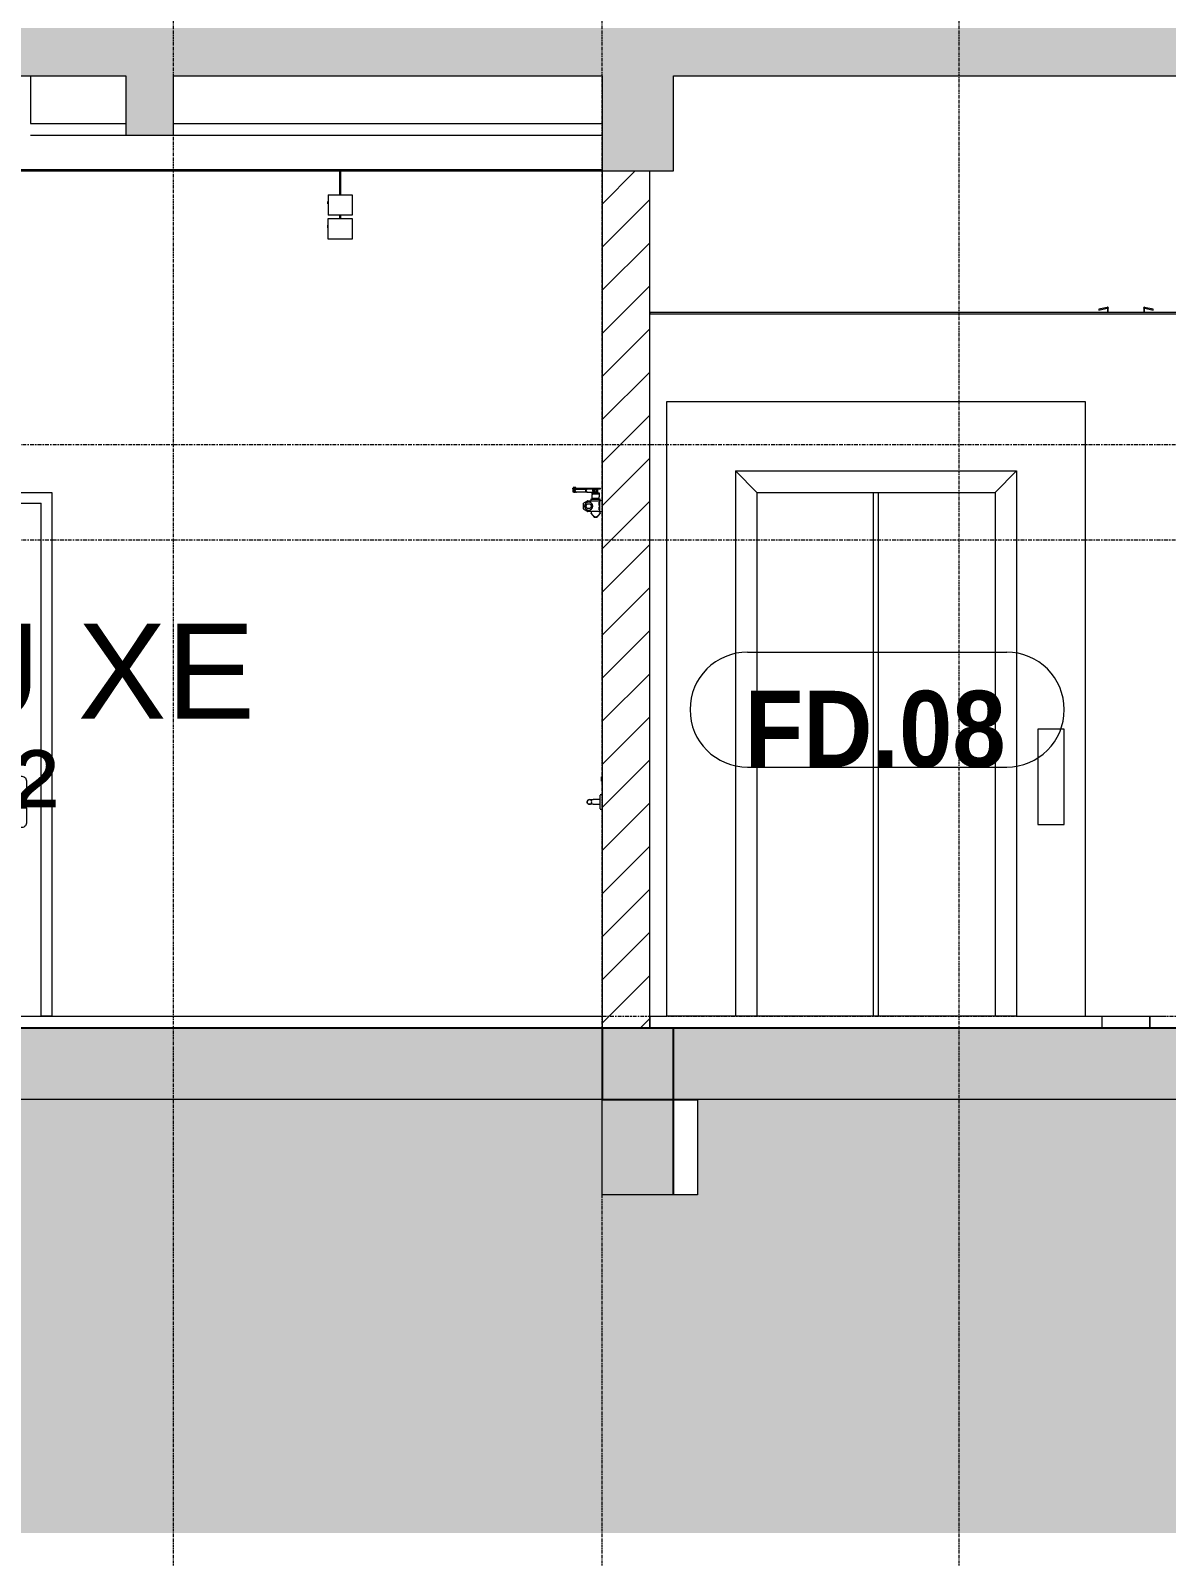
# Model space of a CAD drawing. Header units: millimetres. Extents: x 26124 to 258712, y -8723 to 35400.
# Drawn here: x 42053 to 46823, y -4269 to 2140 of the extents above; entities that cross this region are included whole.
import ezdxf

# ---------------------------------------------------------------- set-up
doc = ezdxf.new("R2010")
doc.units = ezdxf.units.MM
doc.linetypes.add('Centre', pattern=[31.75, 6.35, -4.7625, 15.875, -4.7625])
doc.linetypes.add('Grid Line', pattern=[22.225, 12.7, -3.175, 3.175, -3.175])
for name, color, linetype, lineweight in [('0-1', 7, 'Continuous', 5), ('A-AREA-IDEN', 2, 'Continuous', 9), ('A-CLNG-3', 13, 'Continuous', 18), ('A-CLNG-PATT-3', 13, 'Continuous', 9), ('A-DETL-GENF-1', 7, 'Continuous', 9), ('A-DETL-GENF-2', 9, 'Continuous', 9), ('A-DETL-MEDM', 33, 'Continuous', 18), ('A-DETL-THIN', 151, 'Continuous', 9), ('A-DOOR', 31, 'Continuous', 9), ('A-DOOR-FRAM', 31, 'Continuous', 9), ('A-DOOR-IDEN', 31, 'Continuous', 9), ('A-FLOR-1', 10, 'Continuous', 25), ('A-FLOR-2', 7, 'Continuous', 9), ('A-FLOR-LEVL-2', 51, 'Centre', 9), ('A-FLOR-PATT-1', 7, 'Continuous', 9), ('A-WALL', 113, 'Continuous', 9), ('A-WALL-1', 113, 'Continuous', 18), ('A-WALL-PATT-4', 111, 'Continuous', 9), ('E-LITE-EQPM', 33, 'Continuous', 9), ('S-BEAM-1', 12, 'Continuous', 5), ('S-BEAM-2', 10, 'Continuous', 25), ('S-BEAM-3', 7, 'Continuous', 9), ('S-COLS-1', 7, 'Continuous', 9), ('S-GRID-1', 1, 'Grid Line', 9)]:
    doc.layers.add(name, color=color, linetype=linetype, lineweight=lineweight)
doc.styles.add('Arial_1', font='arial.ttf', dxfattribs={"height": 400})
doc.styles.add('Arial_B_1', font='arialbd.ttf', dxfattribs={"width": 0.9, "height": 320})

# ---------------------------------------------------------------- blocks, each defined once
blk = doc.blocks.new('NCV_TKTC_KET CAU_rvt-1-TKCS_MẶT CẮT 3')
at = {"layer": 'A-FLOR-PATT-1'}
h = blk.add_hatch(color=256, dxfattribs=at)
h.paths.add_polyline_path([(126852.6, -2350), (127252.6, -2350), (127252.6, -2050), (107452.6, -2050), (107452.6, -2350), (125935.5, -2350)])
h.paths.add_polyline_path([(34971.1, -2350), (53452.6, -2350), (53452.6, -2050), (33652.6, -2050), (33652.6, -2350), (34052.6, -2350)])
at = {"layer": 'S-BEAM-1'}
blk.add_hatch(color=256, dxfattribs=at).paths.add_polyline_path([(44452.6, -2750), (44752.6, -2750), (44752.6, -2050), (44452.6, -2050), (44452.6, -2350)])
at = {"layer": 'A-FLOR-1'}
for p, q in [((53452.6, -2050), (33652.6, -2050)), ((44452.6, -2350), (44852.6, -2350))]:
    blk.add_line(p, q, dxfattribs=at)
at = {"layer": 'A-FLOR-2'}
blk.add_line((42052.6, 1950), (42052.6, 1930), dxfattribs=at)
at = {"layer": 'S-BEAM-2'}
for p, q in [((44752.6, -2050), (44452.6, -2050)), ((44452.6, -2050), (44452.6, -2350)), ((44752.6, -2750), (44752.6, -2050))]:
    blk.add_line(p, q, dxfattribs=at)
at = {"layer": 'S-BEAM-3'}
for p, q in [((42052.6, 1930), (42052.6, 1750)), ((42052.6, 1750), (42452.6, 1750)), ((42652.6, 1750), (44452.6, 1750)), ((42052.6, 1700), (42452.6, 1700)), ((42652.6, 1700), (44452.6, 1700))]:
    blk.add_line(p, q, dxfattribs=at)
at = {"layer": 'S-COLS-1'}
for p, q in [((46552.6, -2050), (46552.6, -2000)), ((46752.6, -2050), (46752.6, -2000))]:
    blk.add_line(p, q, dxfattribs=at)
blk = doc.blocks.new('Thang may HIEN - Dài x Rộng - 2000x2000-2402764-TKCS_MẶT CẮT 3')
at = {"layer": 'A-DOOR'}
for p, q in [((112322.6, 580), (112322.6, -2000)), ((114082.6, 580), (112322.6, 580)), ((114082.6, -2000), (114082.6, 580)), ((112702.6, 200), (112612.6, 290)), ((112612.6, 290), (112612.6, -2000)), ((112612.6, 290), (113792.6, 290)), ((113792.6, 290), (113702.6, 200)), ((113792.6, 290), (113792.6, -2000)), ((112702.6, 200), (112702.6, -2000)), ((112702.6, 200), (113702.6, 200)), ((113192.6, -2000), (113192.6, 200)), ((113212.6, -2000), (113212.6, 200)), ((113702.6, 200), (113702.6, -2000)), ((113992.6, -794.1), (113882.6, -794.1)), ((113882.6, -794.1), (113882.6, -1194.1)), ((113992.6, -1194.1), (113992.6, -794.1)), ((113882.6, -1194.1), (113992.6, -1194.1)), ((112612.6, -2000), (112322.6, -2000)), ((112622.6, -2000), (112612.6, -2000)), ((113792.6, -2000), (113782.6, -2000)), ((113792.6, -2000), (114082.6, -2000))]:
    blk.add_line(p, q, dxfattribs=at)
blk = doc.blocks.new('FD_02 - FD_03 - FD_02-KY THUAT-1000x2200mm-2441165-TKCS_MẶT CẮT 3')
at = {"layer": 'A-DOOR'}
for p, q in [((44329.1, 218.5), (44329.1, 215.5)), ((44329.5, 218.5), (44329.5, 218.5)), ((44329.5, 218.5), (44337.2, 218.5)), ((44329.5, 215.5), (44337.2, 215.5)), ((44329.5, 215.5), (44329.5, 215.5)), ((44330.2, 214.5), (44330.2, 200.5)), ((44330.7, 220.3), (44330.7, 218.5)), ((44342.7, 220.3), (44330.7, 220.3)), ((44330.7, 220.3), (44342.7, 220.3)), ((44331.2, 214.5), (44332.9, 214.5)), ((44332.9, 200.5), (44331.5, 200.5)), ((44331.7, 215.5), (44331.7, 214.5)), ((44332.9, 214.5), (44334.4, 214.5)), ((44332.9, 214.5), (44332.9, 200.5)), ((44334.4, 200.5), (44332.9, 200.5)), ((44333.2, 214.5), (44335.4, 214.5)), ((44335, 214.5), (44333.5, 214.5)), ((44335.8, 214.5), (44333.7, 214.5)), ((44333.7, 200.5), (44335, 200.5)), ((44336.4, 214.5), (44334.4, 214.5)), ((44334.4, 200.5), (44336.4, 200.5)), ((44335.3, 214.5), (44338.4, 214.5)), ((44335.3, 200.5), (44335.3, 214.5)), ((44338.4, 200.5), (44335.3, 200.5)), ((44336.2, 211.5), (44337.9, 211.5)), ((44336.2, 211.5), (44336.2, 203.5)), ((44337.9, 203.5), (44336.2, 203.5)), ((44336.7, 218.5), (44339.2, 218.5)), ((44339.2, 218.5), (44336.7, 218.5)), ((44338.3, 218.5), (44336.7, 218.5)), ((44336.7, 218.5), (44338.3, 218.5)), ((44339.2, 215.5), (44336.7, 215.5)), ((44336.7, 215.5), (44339.2, 215.5)), ((44339.2, 215.5), (44336.7, 215.5)), ((44336.7, 215.5), (44339.2, 215.5)), ((44338.8, 218.5), (44337.2, 218.5)), ((44337.2, 218.5), (44338.8, 218.5)), ((44337.2, 215.5), (44338.8, 215.5)), ((44338.8, 215.5), (44337.2, 215.5)), ((44337.9, 211.5), (44338.2, 211.5)), ((44338.2, 203.5), (44337.9, 203.5)), ((44388.2, 212.5), (44338.2, 212.5)), ((44338.2, 211.5), (44340.1, 211.5)), ((44340.1, 203.5), (44338.2, 203.5)), ((44338.2, 202.5), (44388.2, 202.5)), ((44338.3, 200.5), (44339.8, 200.5)), ((44338.4, 214.5), (44341.1, 214.5)), ((44341.1, 200.5), (44338.4, 200.5)), ((44338.8, 218.5), (44389.5, 218.5)), ((44338.8, 215.5), (44389.5, 215.5)), ((44341.1, 214.5), (44342.2, 214.5)), ((44341.1, 214.5), (44341.1, 211.5)), ((44341.1, 203.5), (44341.1, 200.5)), ((44342.2, 200.5), (44341.1, 200.5)), ((44341.6, 214.5), (44341.7, 214.5)), ((44341.7, 214.5), (44341.6, 214.5)), ((44341.7, 214.5), (44341.7, 215.5)), ((44343.2, 214.5), (44341.7, 214.5)), ((44344.2, 214.5), (44342.2, 214.5)), ((44342.2, 200.5), (44344.2, 200.5)), ((44342.2, 200.5), (44342.7, 200.5)), ((44342.7, 218.5), (44342.7, 220.3)), ((44342.7, 214.5), (44343.2, 214.5)), ((44342.7, 211.5), (44342.7, 214.5)), ((44342.7, 200.5), (44342.7, 203.5)), ((44343.2, 211.4), (44343.2, 214.5)), ((44343.2, 200.5), (44343.2, 203.6)), ((44366.1, 214.5), (44364.1, 214.5)), ((44364.1, 214.5), (44366.1, 214.5)), ((44432.1, 214.5), (44366.1, 214.5)), ((44392.9, 213.5), (44388.2, 213.5)), ((44388.2, 201.5), (44392.9, 201.5)), ((44389.5, 218.5), (44390.5, 218.5)), ((44389.5, 215.5), (44390.5, 215.5)), ((44390.5, 218.5), (44416, 218.5)), ((44390.5, 215.5), (44416, 215.5)), ((44421, 214.5), (44392.9, 214.5)), ((44392.9, 200.5), (44421, 200.5)), ((44411, 192), (44411, 198)), ((44411, 198), (44415.3, 198)), ((44415.3, 198), (44436.9, 198)), ((44415.3, 198), (44415.3, 192)), ((44416, 218.5), (44417.2, 218.5)), ((44416, 215.5), (44417.2, 215.5)), ((44416.6, 218.5), (44417.1, 218.5)), ((44417.1, 218.5), (44416.6, 218.5)), ((44417.1, 215.5), (44416.6, 215.5)), ((44416.6, 215.5), (44417.1, 215.5)), ((44417.2, 218.5), (44446.6, 218.5)), ((44417.2, 215.5), (44446.6, 215.5)), ((44417.7, 213.6), (44417.7, 201.4)), ((44417.7, 213.6), (44417.7, 201.4)), ((44418.1, 214), (44418.1, 201)), ((44418.4, 214), (44432.8, 214)), ((44432.8, 201), (44418.4, 201)), ((44420.6, 214), (44420.6, 198)), ((44421.8, 214), (44421.8, 198)), ((44430.4, 198), (44430.4, 214)), ((44431.6, 198), (44431.6, 214)), ((44432.1, 214.5), (44434.1, 214.5)), ((44434.1, 214.5), (44432.1, 214.5)), ((44434.1, 201), (44434.1, 214)), ((44436.9, 198), (44441, 198)), ((44436.9, 198), (44436.9, 192)), ((44441, 198), (44441, 192)), ((44446.6, 215.5), (44446.6, 218.5)), ((44375.2, 130.7), (44375.2, 154.3)), ((44376.2, 156.1), (44391.8, 164.7)), ((44391.8, 120.3), (44376.2, 128.9)), ((44384.7, 142.5), (44390.4, 152.5)), ((44390.4, 132.5), (44384.7, 142.5)), ((44390.4, 152.5), (44402, 152.5)), ((44402, 132.5), (44390.4, 132.5)), ((44392.7, 165), (44436.9, 165)), ((44402, 152.5), (44407.8, 142.5)), ((44407.8, 142.5), (44402, 132.5)), ((44406, 172), (44406, 165)), ((44408.6, 172), (44406, 172)), ((44406, 172), (44430.6, 172)), ((44415.3, 192), (44411, 192)), ((44411, 181.1), (44411, 189.4)), ((44411, 176), (44441, 176)), ((44411, 176), (44411, 176)), ((44411, 176), (44417.4, 176)), ((44436.9, 192), (44415.3, 192)), ((44415.5, 176), (44418.2, 176)), ((44415.5, 176), (44415.5, 174)), ((44416.9, 174), (44415.5, 174)), ((44416.6, 174), (44416.6, 172)), ((44416.9, 174), (44416.6, 174)), ((44416.6, 174), (44419.2, 174)), ((44423.2, 174), (44416.9, 174)), ((44418.2, 174), (44416.9, 174)), ((44418.2, 176), (44428.3, 176)), ((44418.2, 176), (44418.2, 174)), ((44423.2, 174), (44418.2, 174)), ((44419.2, 174), (44423.2, 174)), ((44427.9, 174), (44423.2, 174)), ((44423.2, 174), (44427.9, 174)), ((44428.3, 174), (44423.2, 174)), ((44427.9, 174), (44431.9, 174)), ((44431.9, 174), (44427.9, 174)), ((44428.3, 176), (44435.6, 176)), ((44428.3, 174), (44428.3, 176)), ((44431.9, 174), (44428.3, 174)), ((44430.6, 172), (44445.1, 172)), ((44435.6, 174), (44431.9, 174)), ((44433.4, 174), (44434.3, 174)), ((44434.6, 174), (44433.4, 174)), ((44434.3, 174), (44434.6, 174)), ((44434.6, 172), (44434.6, 174)), ((44435.6, 176), (44435.6, 174)), ((44435.7, 176), (44441, 176)), ((44441, 192), (44436.9, 192)), ((44436.9, 165), (44439.9, 165)), ((44445.1, 165), (44439.4, 165)), ((44439.9, 165), (44441, 165)), ((44441, 189.4), (44441, 181.1)), ((44452.6, 165), (44441, 165)), ((44441.2, 162), (44441.2, 123)), ((44445.1, 172), (44442.5, 172)), ((44442.5, 165), (44445.1, 165)), ((44445.1, 165), (44445.1, 172)), ((44436.9, 120), (44392.7, 120)), ((44406.1, 120), (44406.1, 112.4)), ((44406.3, 111.7), (44419.3, 96.3)), ((44421.9, 97), (44420, 97)), ((44420, 97), (44421.9, 97)), ((44422.1, 96), (44429.1, 96)), ((44429.1, 96), (44422.1, 96)), ((44431.1, 97), (44429.2, 97)), ((44429.2, 97), (44431.1, 97)), ((44431.8, 96.3), (44444.8, 111.7)), ((44439.9, 120), (44436.9, 120)), ((44439.4, 120), (44445.1, 120)), ((44441, 120), (44439.9, 120)), ((44441, 120), (44452.6, 120)), ((44445.1, 120), (44444.4, 120)), ((44445.1, 112.4), (44445.1, 120)), ((44452.6, -981), (44449.6, -981)), ((44449.6, -1000), (44449.6, -995.1)), ((44449.6, -1013.4), (44449.6, -1000)), ((44449.6, -1011.7), (44449.6, -1004.9)), ((44449.6, -1011.7), (44452.6, -1011.7)), ((44449.6, -1019), (44452.6, -1019)), ((44452.6, -1070), (44444.6, -1070)), ((44444.6, -1100), (44444.6, -1071)), ((44444.6, -1090), (44414.6, -1090)), ((44414.6, -1110), (44444.6, -1110)), ((44444.6, -1129), (44444.6, -1100)), ((44444.6, -1130), (44452.6, -1130))]:
    blk.add_line(p, q, dxfattribs=at)
at = {"layer": 'A-DOOR', "flags": 128}
for points in [[(44340.1, 211.5), (44339.7, 211), (44339.4, 210.4), (44339.2, 209.7), (44339, 209), (44338.9, 208.3), (44338.9, 207.5)], [(44338.9, 207.5), (44338.9, 206.7), (44339, 206), (44339.2, 205.3), (44339.4, 204.6), (44339.7, 204), (44340.1, 203.5)], [(44441.2, 162), (44441.2, 162.7), (44441.2, 163.3), (44441.2, 163.9), (44441.1, 164.3), (44441.1, 164.7), (44441, 164.9), (44441, 165)], [(44441, 164.9), (44441.1, 164.7), (44441.1, 164.3), (44441.2, 163.9), (44441.2, 163.3), (44441.2, 162.7), (44441.2, 162)], [(44406.3, 111.7), (44406.3, 111.7), (44406.3, 111.8), (44406.2, 111.8), (44406.2, 111.8), (44406.2, 111.9), (44406.2, 111.9), (44406.2, 112), (44406.1, 112), (44406.1, 112), (44406.1, 112.1), (44406.1, 112.1), (44406.1, 112.2), (44406.1, 112.2), (44406.1, 112.3), (44406.1, 112.3), (44406.1, 112.3), (44406.1, 112.4), (44406.1, 112.4)], [(44420, 96), (44420, 96), (44419.9, 96), (44419.9, 96), (44419.8, 96), (44419.8, 96), (44419.8, 96), (44419.7, 96), (44419.7, 96), (44419.7, 96.1), (44419.6, 96.1), (44419.6, 96.1), (44419.6, 96.1), (44419.5, 96.1), (44419.5, 96.1), (44419.5, 96.2), (44419.4, 96.2), (44419.4, 96.2), (44419.4, 96.2), (44419.4, 96.3), (44419.3, 96.3), (44419.3, 96.3), (44419.3, 96.3)], [(44420, 96), (44420, 96), (44420, 96), (44420, 96), (44420.1, 96), (44420.1, 96), (44420.1, 96), (44420.2, 96), (44420.3, 96), (44420.3, 96), (44420.4, 96), (44420.5, 96), (44420.6, 96), (44420.7, 96), (44420.8, 96), (44421, 96), (44421.1, 96), (44421.2, 96), (44421.4, 96), (44421.5, 96), (44421.7, 96), (44421.8, 96), (44422, 96), (44422.2, 96), (44422.4, 96), (44422.6, 96), (44422.7, 96), (44422.9, 96), (44423.1, 96), (44423.3, 96), (44423.5, 96), (44423.8, 96), (44424, 96), (44424.2, 96), (44424.4, 96), (44424.6, 96), (44424.8, 96), (44425.1, 96), (44425.3, 96), (44425.5, 96), (44425.7, 96), (44425.9, 96), (44426.2, 96), (44426.4, 96), (44426.6, 96), (44426.8, 96), (44427, 96), (44427.3, 96), (44427.5, 96), (44427.7, 96), (44427.9, 96), (44428.1, 96), (44428.3, 96), (44428.5, 96), (44428.7, 96), (44428.8, 96), (44429, 96), (44429.2, 96), (44429.4, 96), (44429.5, 96), (44429.7, 96), (44429.8, 96), (44430, 96), (44430.1, 96), (44430.2, 96), (44430.3, 96), (44430.5, 96), (44430.6, 96), (44430.7, 96), (44430.7, 96), (44430.8, 96), (44430.9, 96), (44430.9, 96), (44431, 96), (44431, 96), (44431.1, 96), (44431.1, 96), (44431.1, 96), (44431.1, 96)], [(44431.1, 96), (44431.1, 96), (44431.1, 96), (44431.1, 96), (44431.1, 96), (44431, 96), (44431, 96), (44430.9, 96), (44430.9, 96), (44430.8, 96), (44430.7, 96), (44430.6, 96), (44430.5, 96), (44430.4, 96), (44430.3, 96), (44430.2, 96), (44430, 96), (44429.9, 96), (44429.8, 96), (44429.6, 96), (44429.4, 96), (44429.3, 96), (44429.1, 96), (44428.9, 96), (44428.8, 96), (44428.6, 96), (44428.4, 96), (44428.2, 96), (44428, 96), (44427.8, 96), (44427.6, 96), (44427.4, 96), (44427.2, 96), (44426.9, 96), (44426.7, 96), (44426.5, 96), (44426.3, 96), (44426.1, 96), (44425.8, 96), (44425.6, 96), (44425.4, 96), (44425.2, 96), (44425, 96), (44424.7, 96), (44424.5, 96), (44424.3, 96), (44424.1, 96), (44423.9, 96), (44423.7, 96), (44423.4, 96), (44423.2, 96), (44423, 96), (44422.8, 96), (44422.7, 96), (44422.5, 96), (44422.3, 96), (44422.1, 96), (44421.9, 96), (44421.8, 96), (44421.6, 96), (44421.5, 96), (44421.3, 96), (44421.2, 96), (44421, 96), (44420.9, 96), (44420.8, 96), (44420.7, 96), (44420.6, 96), (44420.5, 96), (44420.4, 96), (44420.3, 96), (44420.2, 96), (44420.2, 96), (44420.1, 96), (44420.1, 96), (44420, 96), (44420, 96), (44420, 96), (44420, 96)], [(44431.8, 96.3), (44431.8, 96.3), (44431.8, 96.3), (44431.8, 96.2), (44431.7, 96.2), (44431.7, 96.2), (44431.7, 96.2), (44431.6, 96.2), (44431.6, 96.1), (44431.6, 96.1), (44431.6, 96.1), (44431.5, 96.1), (44431.5, 96.1), (44431.5, 96.1), (44431.4, 96), (44431.4, 96), (44431.3, 96), (44431.3, 96), (44431.3, 96), (44431.2, 96), (44431.2, 96), (44431.2, 96), (44431.1, 96)], [(44441, 120), (44441, 120.1), (44441.1, 120.3), (44441.1, 120.7), (44441.2, 121.1), (44441.2, 121.7), (44441.2, 122.3), (44441.2, 123)], [(44441.2, 123), (44441.2, 122.3), (44441.2, 121.7), (44441.2, 121.1), (44441.1, 120.7), (44441.1, 120.3), (44441, 120.1)], [(44445.1, 112.4), (44445.1, 112.4), (44445.1, 112.3), (44445.1, 112.3), (44445, 112.2), (44445, 112.2), (44445, 112.1), (44445, 112.1), (44445, 112.1), (44445, 112), (44445, 112), (44445, 111.9), (44444.9, 111.9), (44444.9, 111.9), (44444.9, 111.8), (44444.9, 111.8), (44444.8, 111.7), (44444.8, 111.7), (44444.8, 111.7)], [(44389.6, -1100), (44389.6, -1099.6), (44389.6, -1099.2), (44389.6, -1098.8), (44389.7, -1098.4), (44389.8, -1098), (44389.9, -1097.6)], [(44391.9, -1106.4), (44391.6, -1106.1), (44391.4, -1105.7), (44391.1, -1105.4), (44390.9, -1105.1), (44390.7, -1104.7), (44390.6, -1104.4), (44390.4, -1104), (44390.2, -1103.6), (44390.1, -1103.2), (44390, -1102.9), (44389.9, -1102.5), (44389.8, -1102.1), (44389.7, -1101.7), (44389.6, -1101.3), (44389.6, -1100.9), (44389.6, -1100.5), (44389.6, -1100.1), (44389.6, -1100)], [(44398, -1109.9), (44397.6, -1109.8), (44397.2, -1109.7), (44396.8, -1109.6), (44396.4, -1109.5), (44396, -1109.4), (44395.7, -1109.2), (44395.3, -1109), (44394.9, -1108.9), (44394.6, -1108.7), (44394.3, -1108.5), (44393.9, -1108.3), (44393.6, -1108)], [(44394.5, -1091.4), (44394.9, -1091.2), (44395.2, -1091), (44395.6, -1090.8), (44395.9, -1090.7), (44396.3, -1090.5), (44396.7, -1090.4), (44397.1, -1090.3), (44397.5, -1090.2), (44397.9, -1090.1), (44398.3, -1090.1), (44398.7, -1090), (44399.1, -1090), (44399.5, -1090), (44399.6, -1090)], [(44399.6, -1090), (44399.6, -1090), (44399.6, -1090), (44399.7, -1090), (44399.8, -1090), (44399.9, -1090), (44400, -1090), (44400.1, -1090), (44400.3, -1090), (44400.5, -1090), (44400.7, -1090), (44401, -1090), (44401.3, -1090), (44401.5, -1090), (44401.9, -1090), (44402.2, -1090), (44402.5, -1090), (44402.9, -1090), (44403.3, -1090), (44403.7, -1090), (44404.1, -1090), (44404.6, -1090), (44405, -1090), (44405.5, -1090), (44406, -1090), (44406.5, -1090), (44407, -1090), (44407.5, -1090), (44408, -1090), (44408.6, -1090), (44409.1, -1090), (44409.7, -1090), (44410.3, -1090), (44410.8, -1090), (44411.4, -1090), (44412, -1090), (44412.6, -1090), (44413.2, -1090), (44413.8, -1090), (44414.4, -1090), (44414.6, -1090)], [(44414.6, -1110), (44414, -1110), (44413.4, -1110), (44412.8, -1110), (44412.2, -1110), (44411.6, -1110), (44411, -1110), (44410.4, -1110), (44409.8, -1110), (44409.3, -1110), (44408.7, -1110), (44408.2, -1110), (44407.6, -1110), (44407.1, -1110), (44406.6, -1110), (44406.1, -1110), (44405.6, -1110), (44405.1, -1110), (44404.7, -1110), (44404.2, -1110), (44403.8, -1110), (44403.4, -1110), (44403, -1110), (44402.6, -1110), (44402.3, -1110), (44401.9, -1110), (44401.6, -1110), (44401.3, -1110), (44401.1, -1110), (44400.8, -1110), (44400.6, -1110), (44400.4, -1110), (44400.2, -1110)]]:
    blk.add_lwpolyline(points, dxfattribs=at)
at = {"layer": 'A-DOOR'}
for centre, radius, start, end in [((44377.2, 154.3), 2, 119.19749, 180), ((44377.2, 130.7), 2, 180, 240.80251), ((44396.2, 142.5), 17, 0, 180), ((44396.2, 142.5), 17, 180, 360), ((44396.2, 142.5), 16.5, 0, 180), ((44396.2, 142.5), 16.5, 180, 360), ((44392.7, 163), 2, 90, 119.19749), ((44396.2, 142.5), 17, 60, 75), ((44392.7, 122), 2, 240.80251, 270), ((44396.2, 142.5), 17, 285, 300), ((44399.6, -1100), 10, 0, 180), ((44399.6, -1100), 10, 180, 360)]:
    blk.add_arc(centre, radius, start, end, dxfattribs=at)
for centre, major_axis, ratio, start_param, end_param in [((44338.2, 207.5), (0, 5), 0.965835, 0.523599, 1.047198), ((44338.2, 207.5), (0, 5), 0.965835, 2.094395, 2.617994), ((44334.4, 207.5), (0, 7), 0.259156, 4.712389, 6.283185), ((44339.1, 207.5), (0, 5), 0.965835, 0.65038, 1.340692), ((44335, 207.5), (0, 2.5), 0.259156, 4.712389, 7.853982), ((44334.4, 207.5), (0, 7), 0.259156, 3.141593, 4.712389), ((44335, 207.5), (0, 2.5), 0.259156, 1.570796, 4.712389), ((44339.1, 207.5), (0, 5), 0.965835, 1.8009, 2.491212), ((44337, 207.5), (0, 2.5), 0.259156, 4.712389, 7.853982), ((44337, 207.5), (0, 2.5), 0.259156, 4.712389, 7.853982), ((44337, 207.5), (0, 2.5), 0.259156, 1.570796, 4.712389), ((44337, 207.5), (0, 2.5), 0.259156, 1.570796, 4.712389), ((44336.4, 207.5), (0, 7), 0.259156, 4.974188, 6.283185), ((44336.4, 207.5), (0, 7), 0.259156, 3.141593, 4.45059), ((44338.2, 207.5), (0, 5), 0.965835, 3.141593, 3.403392), ((44342.2, 207.5), (0, 7), 0.259156, 5.235988, 6.283185), ((44342.2, 207.5), (0, 7), 0.259156, 3.141593, 4.18879), ((44344.2, 207.5), (0, 7), 0.259156, 5.235988, 6.283185), ((44344.2, 207.5), (0, 7), 0.259156, 3.141593, 4.18879), ((44388.2, 207.5), (0, 6), 0.965835, 0, 1.570796), ((44388.2, 207.5), (0, 6), 0.965835, 1.570796, 3.141593), ((44388.2, 207.5), (0, 5), 0.965835, 0.261799, 1.570796), ((44388.2, 207.5), (0, 5), 0.965835, 1.570796, 2.879793), ((44392.9, 207.5), (0, 7), 0.965835, 6.021386, 7.853982), ((44392.9, 207.5), (0, 7), 0.965835, 1.570796, 3.403392), ((44417.9, 207.5), (0, 6.79), 0.259156, 0.291061, 1.570796), ((44417.9, 207.5), (0, 6.79), 0.259156, 1.570796, 2.850532), ((44417.7, 207.5), (0, 2.5), 0.259156, 4.712389, 7.853982), ((44417.7, 207.5), (0, 2.5), 0.259156, 1.570796, 4.712389), ((44419.8, 207.5), (0, 6.79), 0.259156, 0.547008, 1.570796), ((44419.8, 207.5), (0, 6.79), 0.259156, 1.570796, 2.594585), ((44421, 207.5), (0, 7), 0.965835, 6.029595, 6.536775), ((44421, 207.5), (0, 7), 0.965835, 2.888003, 3.141593), ((44411, 186), (0, 6), 0.000349, 0, 0.959931), ((44411, 188), (0, 12), 0.000349, 3.141593, 4.101524), ((44441, 186), (0, 6), 0.000349, 0, 0.959931), ((44441, 188), (0, 12), 0.000349, 3.141593, 4.101524)]:
    blk.add_ellipse(centre, major_axis=major_axis, ratio=ratio, start_param=start_param, end_param=end_param, dxfattribs=at)
for points, knots in [([(44413.7, 207.5), (44413.7, 207.8), (44413.7, 208.2), (44413.8, 208.7), (44413.9, 209), (44414, 209.4), (44414.1, 209.8), (44414.3, 210), (44414.4, 210.3), (44414.5, 210.4), (44414.6, 210.6), (44414.7, 210.8), (44414.9, 211.1), (44415, 211.3), (44415.2, 211.5), (44415.3, 211.7), (44415.4, 211.8), (44415.6, 212), (44415.8, 212.3), (44416.1, 212.5), (44416.5, 212.8), (44417, 213.2), (44417.5, 213.5), (44417.7, 213.6)], [0, 0, 0, 0, 0.1, 0.15, 0.2, 0.25, 0.3, 0.35, 0.375, 0.4, 0.425, 0.45, 0.5, 0.55, 0.575, 0.6, 0.625, 0.65, 0.7, 0.75, 0.8, 0.9, 1, 1, 1, 1]), ([(44417.7, 201.4), (44417.5, 201.5), (44417, 201.8), (44416.5, 202.2), (44416.1, 202.5), (44415.8, 202.7), (44415.6, 203), (44415.4, 203.2), (44415.3, 203.3), (44415.2, 203.5), (44415, 203.7), (44414.9, 203.9), (44414.7, 204.2), (44414.6, 204.4), (44414.5, 204.6), (44414.4, 204.7), (44414.3, 205), (44414.1, 205.2), (44414, 205.6), (44413.9, 206), (44413.8, 206.3), (44413.7, 206.8), (44413.7, 207.2), (44413.7, 207.5)], [0, 0, 0, 0, 0.1, 0.2, 0.25, 0.3, 0.35, 0.375, 0.4, 0.425, 0.45, 0.5, 0.55, 0.575, 0.6, 0.625, 0.65, 0.7, 0.75, 0.8, 0.85, 0.9, 1, 1, 1, 1]), ([(44439.9, 154.9), (44439.9, 156), (44440, 157.3), (44440.2, 158.4), (44440.4, 158.7), (44440.5, 158.5), (44440.7, 157.9), (44440.8, 156.9), (44440.9, 155.5), (44441, 153.8), (44441, 152.6), (44441, 152)], [0, 0, 0, 0, 0.2, 0.3, 0.4, 0.5, 0.6, 0.7, 0.8, 0.9, 1, 1, 1, 1]), ([(44441, 152), (44441, 153.2), (44440.9, 155), (44440.8, 156.9), (44440.7, 157.9), (44440.5, 158.5), (44440.4, 158.7), (44440.2, 158.4), (44440.1, 157.6), (44440, 156.4), (44439.9, 155.4), (44439.9, 154.9)], [0, 0, 0, 0, 0.2, 0.3, 0.4, 0.5, 0.6, 0.7, 0.8, 0.9, 1, 1, 1, 1]), ([(44441, 152), (44441, 150.8), (44440.9, 149), (44440.8, 147.1), (44440.7, 146.1), (44440.5, 145.5), (44440.4, 145.3), (44440.2, 145.6), (44440.1, 146.4), (44440, 147.6), (44439.9, 148.6), (44439.9, 149.1)], [0, 0, 0, 0, 0.2, 0.3, 0.4, 0.5, 0.6, 0.7, 0.8, 0.9, 1, 1, 1, 1]), ([(44439.9, 149.1), (44439.9, 148), (44440, 146.7), (44440.2, 145.6), (44440.4, 145.3), (44440.5, 145.5), (44440.7, 146.1), (44440.8, 147.1), (44440.9, 148.5), (44441, 150.2), (44441, 151.4), (44441, 152)], [0, 0, 0, 0, 0.2, 0.3, 0.4, 0.5, 0.6, 0.7, 0.8, 0.9, 1, 1, 1, 1]), ([(44439.9, 135.9), (44439.9, 137), (44440, 138.3), (44440.2, 139.4), (44440.4, 139.7), (44440.5, 139.5), (44440.7, 138.9), (44440.8, 137.9), (44440.9, 136.5), (44441, 134.8), (44441, 133.6), (44441, 133)], [0, 0, 0, 0, 0.2, 0.3, 0.4, 0.5, 0.6, 0.7, 0.8, 0.9, 1, 1, 1, 1]), ([(44441, 133), (44441, 134.2), (44440.9, 136), (44440.8, 137.9), (44440.7, 138.9), (44440.5, 139.5), (44440.4, 139.7), (44440.2, 139.4), (44440.1, 138.6), (44440, 137.4), (44439.9, 136.4), (44439.9, 135.9)], [0, 0, 0, 0, 0.2, 0.3, 0.4, 0.5, 0.6, 0.7, 0.8, 0.9, 1, 1, 1, 1]), ([(44441, 133), (44441, 131.8), (44440.9, 130), (44440.8, 128.1), (44440.7, 127.1), (44440.5, 126.5), (44440.4, 126.3), (44440.2, 126.6), (44440.1, 127.4), (44440, 128.6), (44439.9, 129.6), (44439.9, 130.1)], [0, 0, 0, 0, 0.2, 0.3, 0.4, 0.5, 0.6, 0.7, 0.8, 0.9, 1, 1, 1, 1]), ([(44439.9, 130.1), (44439.9, 129), (44440, 127.7), (44440.2, 126.6), (44440.4, 126.3), (44440.5, 126.5), (44440.7, 127.1), (44440.8, 128.1), (44440.9, 129.5), (44441, 131.2), (44441, 132.4), (44441, 133)], [0, 0, 0, 0, 0.2, 0.3, 0.4, 0.5, 0.6, 0.7, 0.8, 0.9, 1, 1, 1, 1])]:
    blk.add_open_spline(points, degree=3, knots=knots, dxfattribs=at)
for points in [[(44439.7, 152), (44439.7, 152.5), (44439.8, 153.5), (44439.9, 154.4), (44439.9, 154.9)], [(44439.9, 149.1), (44439.9, 149.6), (44439.8, 150.5), (44439.7, 151.5), (44439.7, 152)], [(44439.7, 133), (44439.7, 133.5), (44439.8, 134.5), (44439.9, 135.4), (44439.9, 135.9)], [(44439.9, 130.1), (44439.9, 130.6), (44439.8, 131.5), (44439.7, 132.5), (44439.7, 133)], [(44439.9, 154.9), (44439.9, 154.4), (44439.8, 154), (44439.8, 153.5)], [(44439.8, 150.5), (44439.8, 150), (44439.9, 149.6), (44439.9, 149.1)], [(44439.9, 135.9), (44439.9, 135.4), (44439.8, 135), (44439.8, 134.5)], [(44439.8, 131.5), (44439.8, 131), (44439.9, 130.6), (44439.9, 130.1)]]:
    blk.add_open_spline(points, degree=3, dxfattribs=at)
blk = doc.blocks.new('EAE_STL_PENDANT_TK_15W_120cm - LIC_01-ĐÈN LED BATTEN 1_2_ P_2x20W_ ÁNH SÁNG TRẮNG 6000K_ LẮP ĐẶT NỔI_TREO TY-V8-TKCS_MẶT CẮT 3')
at = {"layer": 'E-LITE-EQPM'}
for p, q in [((40502.6, 1350), (40602.6, 1350)), ((40502.6, 1348), (40502.6, 1350)), ((40502.6, 1264), (40502.6, 1348)), ((40550.1, 1364), (40550.1, 1350)), ((40550.1, 1364), (40550.1, 1350)), ((40555.1, 1350), (40555.1, 1364)), ((40555.1, 1350), (40555.1, 1364)), ((40602.6, 1350), (40602.6, 1348)), ((40602.6, 1348), (40602.6, 1264)), ((40500.6, 1321.7), (40500.6, 1322)), ((40500.6, 1322), (40502.6, 1322)), ((40500.6, 1321.9), (40502.6, 1321.9)), ((40500.6, 1321.9), (40502.6, 1321.9)), ((40500.6, 1311.8), (40500.6, 1321.7)), ((40500.6, 1321.7), (40502.6, 1321.7)), ((40502.6, 1311.8), (40500.6, 1311.8)), ((40500.6, 1311.7), (40502.6, 1311.7)), ((40602.6, 1264), (40502.6, 1264))]:
    blk.add_line(p, q, dxfattribs=at)
blk = doc.blocks.new('EAE_STL_PENDANT_TK_15W_120cm - LIC_01-ĐÈN LED BATTEN 1_2_ P_2x20W_ ÁNH SÁNG TRẮNG 6000K_ LẮP ĐẶT NỔI_TREO TY-1354115-TKCS_MẶT CẮT 3')
at = {"layer": 'E-LITE-EQPM'}
for p, q in [((34950.1, 1550), (34950.1, 1450)), ((34950.1, 1550), (34950.1, 1450)), ((34955.1, 1450), (34955.1, 1550)), ((34955.1, 1450), (34955.1, 1550)), ((34902.6, 1422), (34900.6, 1422)), ((34900.6, 1420.6), (34900.6, 1421.9)), ((34902.6, 1421.9), (34900.6, 1421.9)), ((34902.6, 1421.9), (34900.6, 1421.9)), ((34900.6, 1411.8), (34900.6, 1420.6)), ((34902.6, 1420.6), (34900.6, 1420.6)), ((34902.6, 1420.6), (34900.6, 1420.6)), ((34902.6, 1411.8), (34900.6, 1411.8)), ((34902.6, 1411.7), (34900.6, 1411.7)), ((34902.6, 1450), (35002.6, 1450)), ((34902.6, 1450), (34902.6, 1448)), ((34902.6, 1448), (34902.6, 1364)), ((35002.6, 1450), (35002.6, 1448)), ((35002.6, 1448), (35002.6, 1364)), ((35002.6, 1364), (34902.6, 1364))]:
    blk.add_line(p, q, dxfattribs=at)
blk = doc.blocks.new('FD_01 - FD_01-1200x2200mm-1787918-TKCS_MẶT CẮT 3')
at = {"layer": 'A-DOOR'}
for p, q in [((41587.6, -15), (41927.6, -15)), ((41587.6, -720), (41587.6, -15)), ((41607.6, -35), (41607.6, -700)), ((41907.6, -35), (41607.6, -35)), ((41907.6, -35), (41907.6, -700)), ((41927.6, -15), (41927.6, -720)), ((41607.6, -700), (41907.6, -700)), ((41927.6, -720), (41587.6, -720)), ((41971.6, -1074.6), (41971.6, -1011.1)), ((41990.6, -992), (42016, -992)), ((42035.1, -1011.1), (42035.1, -1074.6)), ((41297.2, -1074.6), (40960.1, -1074.6)), ((40960.1, -1074.6), (40960.1, -1125.4)), ((41297.2, -1074.6), (41297.2, -1125.4)), ((41971.6, -1074.6), (41297.2, -1074.6)), ((41971.6, -1125.4), (41971.6, -1074.6)), ((42035.1, -1074.6), (41971.6, -1074.6)), ((42035.1, -1125.4), (42035.1, -1074.6)), ((40960.1, -1125.4), (41297.2, -1125.4)), ((41297.2, -1125.4), (41971.6, -1125.4)), ((41971.6, -1125.4), (42035.1, -1125.4)), ((41971.6, -1188.9), (41971.6, -1125.4)), ((42035.1, -1125.4), (42035.1, -1188.9)), ((42016, -1207.9), (41990.6, -1207.9))]:
    blk.add_line(p, q, dxfattribs=at)
at = {"layer": 'A-DOOR', "flags": 128}
for points in [[(41971.6, -1011.1), (41972, -1006.9), (41973.5, -1002.8), (41975.7, -999.2), (41978.7, -996.2), (41982.3, -993.9), (41986.4, -992.5), (41990.6, -992)], [(42016, -992), (42020.3, -992.5), (42024.3, -993.9), (42027.9, -996.2), (42030.9, -999.2), (42033.2, -1002.8), (42034.6, -1006.9), (42035.1, -1011.1)], [(41990.6, -1207.9), (41986.4, -1207.5), (41982.3, -1206.1), (41978.7, -1203.8), (41975.7, -1200.8), (41973.5, -1197.2), (41972, -1193.1), (41971.6, -1188.9)], [(42035.1, -1188.9), (42034.6, -1193.1), (42033.2, -1197.2), (42030.9, -1200.8), (42027.9, -1203.8), (42024.3, -1206.1), (42020.3, -1207.5), (42016, -1207.9)]]:
    blk.add_lwpolyline(points, dxfattribs=at)
at = {"layer": 'A-DOOR-FRAM'}
for p, q in [((40897.6, -2000), (40897.6, 155)), ((40897.6, 155), (42097.6, 155)), ((42097.6, -2000), (42097.6, 155)), ((40852.6, -2000), (40897.6, -2000)), ((42142.6, -2000), (42097.6, -2000))]:
    blk.add_line(p, q, dxfattribs=at)
blk = doc.blocks.new('LIC_06-ĐÈN LED TRÒN DOWNLIGHT_ P_18W - LIC_06-ĐÈN LED TRÒN DOWNLIGHT_ P_18W - ÁNH SÁNG 6000K-V80-TKCS_MẶT CẮT 3')
at = {"layer": 'E-LITE-EQPM'}
for p, q in [((46574.2, 977.2), (46538.2, 969)), ((46538.2, 969), (46538.9, 966)), ((46538.9, 966), (46574, 974.1)), ((46574.6, 973.5), (46574.6, 955)), ((46577.6, 955), (46577.6, 973.5)), ((46727.6, 973.5), (46727.6, 955)), ((46730.6, 955), (46730.6, 973.5)), ((46766.9, 969), (46730.9, 977.2)), ((46731.1, 974.1), (46766.2, 966)), ((46766.2, 966), (46766.9, 969))]:
    blk.add_line(p, q, dxfattribs=at)
for centre, radius, start, end in [((46576.7, 976.2), 3.47, 218.39393, 231.60607), ((46576.1, 975.5), 2.5, 306.82664, 137.56728), ((46729.1, 975.5), 2.5, 42.43272, 233.17336), ((46728.4, 976.2), 3.47, 308.39393, 321.60607)]:
    blk.add_arc(centre, radius, start, end, dxfattribs=at)
blk = doc.blocks.new('STN_Door Tag - STN_Door Tag-1788670-TKCS_MẶT CẮT 3')
at = {"layer": 'A-DOOR-IDEN'}
for p, q in [((47163.5, 10529.1), (48251.6, 10529.1)), ((47163.5, 10046.1), (48251.6, 10046.1))]:
    blk.add_line(p, q, dxfattribs=at)
for centre, start, end in [((47163.5, 10287.6), 90, 270), ((48251.6, 10287.6), 270, 90)]:
    blk.add_arc(centre, 241.5, start, end, dxfattribs=at)

msp = doc.modelspace()

# ---------------------------------------------------------------- hatches: boundary and pattern name
at = {"layer": 'A-CLNG-PATT-3'}
h = msp.add_hatch(dxfattribs=at)
h.set_pattern_fill('FP_4', color=256, style=0, pattern_type=2)
h.set_pattern_definition([(0, (80880.3, 14125), (1300.48, 325.12), [53.645, -921.715, 53.645, -6123.635]), (0, (80880.3, 14125), (1300.48, 325.12), [-1029.005, -921.715, 53.645, -1897.075, -3251.2]), (0, (80880.3, 14125), (1300.48, 325.12), [-3901.44, 53.645, -921.715, 53.645, -2222.195]), (0, (80880.3, 14125), (1300.48, 325.12), [-4930.445, -596.595, 53.645, -1571.955]), (120, (81367.98, 14287.56), (-931.8022, 963.6887), [53.645, -921.715, -6177.28]), (120, (81367.98, 14287.56), (-931.8022, 963.6887), [-975.36, 53.645, -921.715, -5201.92]), (120, (81367.98, 14287.56), (-931.8022, 963.6887), [-1950.72, 53.645, -1897.075, -3251.2]), (120, (81367.98, 14287.56), (-931.8022, 963.6887), [-3901.44, 53.645, -921.715, -2275.84]), (120, (81367.98, 14287.56), (-931.8022, 963.6887), [-4876.8, 53.645, -596.595, -1625.6]), (120, (81367.98, 14287.56), (-931.8022, 963.6887), [-5527.04, 53.645, -1571.955]), (240, (81530.54, 14937.8), (-368.6778, -1288.8087), [53.645, -921.715, -6177.28]), (240, (81530.54, 14937.8), (-368.6778, -1288.8087), [-975.36, 53.645, -921.715, -5201.92]), (240, (81530.54, 14937.8), (-368.6778, -1288.8087), [-1950.72, 53.645, -1897.075, -3251.2]), (240, (81530.54, 14937.8), (-368.6778, -1288.8087), [-3901.44, 53.645, -921.715, -2275.84]), (240, (81530.54, 14937.8), (-368.6778, -1288.8087), [-4876.8, 53.645, -596.595, -1625.6]), (240, (81530.54, 14937.8), (-368.6778, -1288.8087), [-5527.04, 53.645, -1571.955])])
h.paths.add_polyline_path([(33952.6, 1550), (37952.1, 1550), (37952.1, 1555), (33952.6, 1555)])
h.paths.add_polyline_path([(126952.5, 1550), (126952.5, 1555), (122953, 1555), (122953, 1550), (126747.7, 1550)])
h.paths.add_polyline_path([(43905.1, 1550), (44452.6, 1550), (44452.6, 1555), (38252.6, 1555), (38252.6, 1550), (43499.1, 1550)])
h.paths.add_polyline_path([(122652.5, 1550), (122652.5, 1555), (116452.6, 1555), (116452.6, 1550), (121874.6, 1550)])
at = {"layer": 'A-DETL-GENF-1'}
h = msp.add_hatch(color=256, dxfattribs=at)
h.paths.add_polyline_path([(116152.5, 1550), (116452.5, 1550), (116452.5, 1950), (118252.6, 1950), (118252.6, 1700), (118452.6, 1700), (118452.6, 1950), (122652.5, 1950), (122652.5, 1550), (122953, 1550), (122953, 1950), (126952.5, 1950), (126952.5, 1550), (127252.5, 1550), (127252.5, 2150), (112052.6, 2150), (112052.6, 1550), (112352.5, 1550), (112352.5, 1950), (116152.5, 1950), (116152.5, 1809.6)])
h.paths.add_polyline_path([(33652.6, 1550), (33952.6, 1550), (33952.6, 2000), (37952.1, 2000), (37952.1, 1550), (38252.6, 1550), (38252.6, 1950), (42452.6, 1950), (42452.6, 1700), (42652.6, 1700), (42652.6, 1950), (44452.6, 1950), (44452.6, 1550), (44752.6, 1550), (44752.6, 1950), (48552.6, 1950), (48552.6, 1550), (48852.6, 1550), (48852.6, 2150), (33652.6, 2150), (33652.6, 1809.6)])
h.paths.add_polyline_path([(126952.5, 4950), (127252.5, 4950), (127252.5, 5550), (112052.6, 5550), (112052.6, 4950), (112352.5, 4950), (112352.5, 5350), (116152.5, 5350), (116152.5, 4950), (116452.5, 4950), (116452.5, 5350), (118252.6, 5350), (118252.6, 5100), (118452.6, 5100), (118452.6, 5350), (122652.5, 5350), (122652.5, 4950), (122953, 4950), (122953, 5350), (126952.5, 5350)])
h.paths.add_polyline_path([(44752.6, 4950), (44752.6, 5350), (48552.6, 5350), (48552.6, 4950), (48852.6, 4950), (48852.6, 5550), (33652.6, 5550), (33652.6, 4950), (33952.6, 4950), (33952.6, 5380), (37952.1, 5380), (37952.1, 4950), (38252.6, 4950), (38252.6, 5350), (42452.6, 5350), (42452.6, 5100), (42652.6, 5100), (42652.6, 5350), (44452.6, 5350), (44452.6, 4950), (44717.3, 4950)])
h.paths.add_polyline_path([(126952.5, 8350), (127252.5, 8350), (127252.5, 8950), (112052.6, 8950), (112052.6, 8350), (112352.5, 8350), (112352.5, 8750), (116152.5, 8750), (116152.5, 8350), (116452.5, 8350), (116452.5, 8750), (118252.6, 8750), (118252.6, 8500), (118452.6, 8500), (118452.6, 8750), (122652.5, 8750), (122652.5, 8350), (122953, 8350), (122953, 8750), (126952.5, 8750)])
h.paths.add_polyline_path([(33952.6, 8350), (33952.6, 8780), (37952.1, 8780), (37952.1, 8350), (38252.6, 8350), (38252.6, 8750), (42452.6, 8750), (42452.6, 8500), (42652.6, 8500), (42652.6, 8750), (44452.6, 8750), (44452.6, 8350), (44752.6, 8350), (44752.6, 8750), (48552.6, 8750), (48552.6, 8350), (48852.6, 8350), (48852.6, 8950), (33652.6, 8950), (33652.6, 8350)])
h.paths.add_polyline_path([(33952.6, 11750), (33952.6, 12200), (37952.1, 12200), (37952.1, 11750), (38252.6, 11750), (38252.6, 12150), (42452.6, 12150), (42452.6, 11900), (42652.6, 11900), (42652.6, 12150), (44452.6, 12150), (44452.6, 11750), (44752.6, 11750), (44752.6, 12150), (48552.6, 12150), (48552.6, 11750), (48852.6, 11750), (48852.6, 12350), (33652.6, 12350), (33652.6, 11750)])
h.paths.add_polyline_path([(116189.3, 11750), (116452.5, 11750), (116452.5, 12150), (118252.6, 12150), (118252.6, 11900), (118452.6, 11900), (118452.6, 12150), (122652.5, 12150), (122652.5, 11750), (122953, 11750), (122953, 12150), (126952.5, 12150), (126952.5, 11750), (127252.5, 11750), (127252.5, 12350), (112052.6, 12350), (112052.6, 11750), (112352.5, 11750), (112352.5, 12150), (116152.5, 12150), (116152.5, 11750)])
h.paths.add_polyline_path([(126952.5, 15150), (127252.5, 15150), (127252.5, 15750), (112052.6, 15750), (112052.6, 15150), (112352.5, 15150), (112352.5, 15550), (116152.5, 15550), (116152.5, 15150), (116452.5, 15150), (116452.5, 15550), (118252.6, 15550), (118252.6, 15300), (118452.6, 15300), (118452.6, 15550), (122652.5, 15550), (122652.5, 15150), (122953, 15150), (122953, 15550), (126952.5, 15550)])
h.paths.add_polyline_path([(33952.6, 15150), (33952.6, 15600), (37952.1, 15600), (37952.1, 15150), (38252.6, 15150), (38252.6, 15550), (42452.6, 15550), (42452.6, 15300), (42652.6, 15300), (42652.6, 15550), (44452.6, 15550), (44452.6, 15150), (44752.6, 15150), (44752.6, 15550), (48552.6, 15550), (48552.6, 15150), (48852.6, 15150), (48852.6, 15750), (33652.6, 15750), (33652.6, 15150)])
h.paths.add_polyline_path([(126952.5, 18550), (127252.5, 18550), (127252.5, 19150), (112052.6, 19150), (112052.6, 18550), (112352.5, 18550), (112352.5, 18950), (116152.5, 18950), (116152.5, 18550), (116452.5, 18550), (116452.5, 18950), (118252.6, 18950), (118252.6, 18700), (118452.6, 18700), (118452.6, 18950), (122652.5, 18950), (122652.5, 18550), (122953, 18550), (122953, 18950), (126952.5, 18950), (126952.5, 18552.9)])
h.paths.add_polyline_path([(33952.6, 18550), (33952.6, 19000), (37952.1, 19000), (37952.1, 18550), (38252.6, 18550), (38252.6, 18950), (42452.6, 18950), (42452.6, 18700), (42652.6, 18700), (42652.6, 18950), (44452.6, 18950), (44452.6, 18550), (44752.6, 18550), (44752.6, 18950), (48552.6, 18950), (48552.6, 18550), (48852.6, 18550), (48852.6, 19150), (33652.6, 19150), (33652.6, 18550)])
h.paths.add_polyline_path([(126952.5, 21950), (127252.5, 21950), (127252.5, 22550), (112052.6, 22550), (112052.6, 21950), (112352.5, 21950), (112352.5, 22350), (116152.5, 22350), (116152.5, 21950), (116452.5, 21950), (116452.5, 22350), (118252.6, 22350), (118252.6, 22100), (118452.6, 22100), (118452.6, 22350), (122652.5, 22350), (122652.5, 21950), (122953, 21950), (122953, 22350), (126952.5, 22350), (126952.5, 22140.7)])
h.paths.add_polyline_path([(33652.6, 21950), (33952.6, 21950), (33952.6, 22400), (37952.1, 22400), (37952.1, 21950), (38252.6, 21950), (38252.6, 22350), (42452.6, 22350), (42452.6, 22100), (42652.6, 22100), (42652.6, 22350), (44452.6, 22350), (44452.6, 21950), (44752.6, 21950), (44752.6, 22350), (48552.6, 22350), (48552.6, 21950), (48852.6, 21950), (48852.6, 22550), (33652.6, 22550), (33652.6, 22140.7)])
h.paths.add_polyline_path([(127252.5, 25350), (127252.5, 25950), (112052.6, 25950), (112052.6, 25350), (112352.5, 25350), (112352.5, 25750), (116152.5, 25750), (116152.5, 25350), (116452.5, 25350), (116452.5, 25750), (118252.6, 25750), (118252.6, 25500), (118452.6, 25500), (118452.6, 25750), (122652.5, 25750), (122652.5, 25350), (122953, 25350), (122953, 25750), (126952.5, 25750), (126952.5, 25350)])
h.paths.add_polyline_path([(33952.6, 25350), (33952.6, 25800), (37952.1, 25800), (37952.1, 25350), (38252.6, 25350), (38252.6, 25750), (42452.6, 25750), (42452.6, 25500), (42652.6, 25500), (42652.6, 25750), (44452.6, 25750), (44452.6, 25350), (44752.6, 25350), (44752.6, 25750), (48552.6, 25750), (48552.6, 25350), (48852.6, 25350), (48852.6, 25950), (33652.6, 25950), (33652.6, 25350)])
h.paths.add_polyline_path([(126952.6, 28750), (127252.6, 28750), (127252.6, 29650), (127052.6, 29650), (127052.6, 29350), (116452.6, 29350), (116452.6, 29550), (112052.6, 29550), (112052.6, 28950), (112352.7, 28950), (112352.7, 29350), (116152.6, 29350), (116152.6, 28950), (116452.6, 28950), (116452.6, 29150), (118252.6, 29150), (118252.6, 28900), (118452.6, 28900), (118452.6, 29150), (122652.6, 29150), (122652.6, 28750), (122952.6, 28750), (122952.6, 29150), (126952.6, 29150)])
h.paths.add_polyline_path([(33952.6, 28750), (33952.6, 29150), (37952.1, 29150), (37952.1, 28750), (38252.6, 28750), (38252.6, 29150), (42452.6, 29150), (42452.6, 28900), (42652.6, 28900), (42652.6, 29150), (44452.6, 29150), (44452.6, 28950), (44752.6, 28950), (44752.6, 29350), (48552.6, 29350), (48552.6, 28950), (48852.6, 28950), (48852.6, 29550), (44452.6, 29550), (44452.6, 29350), (33852.6, 29350), (33852.6, 29650), (33652.6, 29650), (33652.6, 28750)])
h.paths.add_polyline_path([(127252.6, 32700), (127252.6, 33200), (126454.5, 33200), (126454.5, 33000), (127054.5, 33000), (127054.5, 32700)])
h.paths.add_polyline_path([(33652.6, 32700), (33850.6, 32700), (33850.6, 33000), (34450.6, 33000), (34450.6, 33200), (33652.6, 33200)])
h.paths.add_polyline_path([(112252.5, 32800), (112252.5, 33000), (114152.7, 33000), (114152.7, 32800), (114352.5, 32800), (114352.5, 33000), (116252.6, 33000), (116252.6, 32800), (116452.6, 32800), (116452.6, 33200), (112052.4, 33200), (112052.4, 32800)])
h.paths.add_polyline_path([(46752.4, 32800), (46752.4, 33000), (48652.6, 33000), (48652.6, 32800), (48852.7, 32800), (48852.7, 33200), (44452.6, 33200), (44452.6, 32800), (44652.6, 32800), (44652.6, 33000), (46552.6, 33000), (46552.6, 32800)])
at = {"layer": 'A-DETL-GENF-2'}
h = msp.add_hatch(dxfattribs=at)
h.set_pattern_fill('FP_49', color=256, style=0, pattern_type=2)
h.set_pattern_definition([(0, (80880.3, 14125), (774.192, 774.192), [774.192, -774.192]), (0, (80880.3, 14415.3), (774.192, 774.192), [774.192, -774.192]), (0, (80880.3, 14705.64), (774.192, 774.192), [774.192, -774.192]), (90, (80977.1, 14802.4), (-774.192, 774.192), [774.192, -774.192]), (90, (81267.4, 14802.4), (-774.192, 774.192), [774.192, -774.192]), (90, (81557.7, 14802.4), (-774.192, 774.192), [774.192, -774.192])])
h.paths.add_polyline_path([(28793.1, -4170.1), (132433, -4170.1), (132433, -222.8), (129793.4, -74.5), (127252.6, -74.5), (127252.6, -2750), (126852.6, -2750), (126852.6, -2350), (122902.6, -2350), (122902.6, -2750), (122502.6, -2750), (122502.6, -2350), (116502.6, -2350), (116502.6, -2750), (116102.7, -2750), (116102.7, -2350), (112952.6, -2350), (112952.6, -2750), (112652.6, -2750), (112652.6, -2350), (107852.5, -2350), (107852.5, -2750), (107452.5, -2750), (107452.5, 800), (68252.6, 800), (68252.6, -2350), (53452.6, -2350), (53452.6, -2750), (53052.6, -2750), (53052.6, -2350), (44852.6, -2350), (44852.6, -2750), (44452.6, -2750), (44452.6, -2350), (38402.6, -2350), (38402.6, -2750), (38002.6, -2750), (38002.6, -2350), (34052.6, -2350), (34052.6, -2750), (33652.6, -2750), (33652.6, -74.5), (31103.6, -74.5), (28473.7, -222.8), (28473.7, -4170.1), (28517.9, -4170.1)])
at = {"layer": 'A-WALL-PATT-4'}
h = msp.add_hatch(dxfattribs=at)
h.set_pattern_fill('FP_1', color=256, style=0, pattern_type=2)
h.set_pattern_definition([(45, (80880.3, 14125), (-90.50967, 90.50967), [])])
h.paths.add_polyline_path([(44452.6, -2050), (44652.6, -2050), (44652.6, 1550), (44452.6, 1550), (44452.6, -2000)])

# ---------------------------------------------------------------- linework, layer by layer
at = {"layer": 'A-CLNG-3'}
for p, q in [((44452.6, 1555), (38252.6, 1555)), ((38252.6, 1550), (44452.6, 1550)), ((48652.6, 955), (44652.6, 955)), ((44652.6, 955), (44652.6, 950)), ((44652.6, 950), (48652.6, 950))]:
    msp.add_line(p, q, dxfattribs=at)
at = {"layer": 'A-DETL-MEDM'}
for p, q in [((38252.6, 1950), (42452.6, 1950)), ((42452.6, 1950), (42452.6, 1700)), ((42652.6, 1700), (42652.6, 1950)), ((42652.6, 1950), (44452.6, 1950)), ((44452.6, 1950), (44452.6, 1550)), ((44752.6, 1550), (44752.6, 1950)), ((44752.6, 1950), (48552.6, 1950)), ((42452.6, 1700), (42652.6, 1700)), ((44452.6, 1550), (44752.6, 1550))]:
    msp.add_line(p, q, dxfattribs=at)
at = {"layer": 'A-DETL-THIN'}
for p, q in [((44452.6, -2350), (38402.6, -2350)), ((44452.6, -2750), (44452.6, -2350)), ((53052.6, -2350), (44852.6, -2350)), ((44852.6, -2350), (44852.6, -2750)), ((44852.6, -2750), (44452.6, -2750))]:
    msp.add_line(p, q, dxfattribs=at)
at = {"layer": 'A-FLOR-LEVL-2'}
for p, q in [((134152.6, 400), (26123.8, 400)), ((132120.6, 0), (26123.8, 0)), ((26123.8, -2000), (132120.6, -2000))]:
    msp.add_line(p, q, dxfattribs=at)
at = {"layer": 'A-WALL'}
for p, q in [((44452.6, 1950), (44452.6, -2000)), ((44652.6, -2000), (44652.6, 1550)), ((40852.6, 200), (42142.6, 200)), ((42142.6, 200), (42142.6, -2000)), ((40742.6, -2000), (44452.6, -2000)), ((44652.6, -2000), (44652.6, -2050)), ((44662.6, -2000), (44722.6, -2000)), ((46182.6, -2000), (45022.6, -2000)), ((46482.6, -2000), (46822.6, -2000)), ((46552.6, -2050), (46552.6, -2000)), ((46752.6, -2000), (46752.6, -2050))]:
    msp.add_line(p, q, dxfattribs=at)
at = {"layer": 'A-WALL-1'}
for p, q in [((44452.6, -2000), (44452.6, -2050)), ((44452.6, -2050), (44652.6, -2050)), ((44652.6, -2050), (44652.6, -2000))]:
    msp.add_line(p, q, dxfattribs=at)
at = {"layer": 'S-GRID-1'}
for p, q in [((42652.6, -2320.6), (42652.6, 30285.9)), ((44452.6, -2320.6), (44452.6, 30285.9)), ((45952.6, -2320.6), (45952.6, 30285.9)), ((42652.6, -6320.6), (42652.6, -2320.6)), ((44452.6, -6320.6), (44452.6, -2320.6)), ((45952.6, -6320.6), (45952.6, -2320.6))]:
    msp.add_line(p, q, dxfattribs=at)

# ---------------------------------------------------------------- block references
at = {"layer": '0-1'}
msp.add_blockref('NCV_TKTC_KET CAU_rvt-1-TKCS_MẶT CẮT 3', (0, 0), dxfattribs=at)
at = {"layer": 'A-DOOR'}
for name, p in [('Thang may HIEN - Dài x Rộng - 2000x2000-2402764-TKCS_MẶT CẮT 3', (-67599.9, 0)), ('FD_02 - FD_03 - FD_02-KY THUAT-1000x2200mm-2441165-TKCS_MẶT CẮT 3', (0, 0)), ('FD_01 - FD_01-1200x2200mm-1787918-TKCS_MẶT CẮT 3', (0, 0))]:
    msp.add_blockref(name, p, dxfattribs=at)
at = {"layer": 'A-DOOR-IDEN'}
msp.add_blockref('STN_Door Tag - STN_Door Tag-1788670-TKCS_MẶT CẮT 3', (-2100, -11000), dxfattribs=at)
at = {"layer": 'E-LITE-EQPM'}
for name, p in [('EAE_STL_PENDANT_TK_15W_120cm - LIC_01-ĐÈN LED BATTEN 1_2_ P_2x20W_ ÁNH SÁNG TRẮNG 6000K_ LẮP ĐẶT NỔI_TREO TY-1354115-TKCS_MẶT CẮT 3', (8400, 0)), ('EAE_STL_PENDANT_TK_15W_120cm - LIC_01-ĐÈN LED BATTEN 1_2_ P_2x20W_ ÁNH SÁNG TRẮNG 6000K_ LẮP ĐẶT NỔI_TREO TY-V8-TKCS_MẶT CẮT 3', (2800, 0)), ('LIC_06-ĐÈN LED TRÒN DOWNLIGHT_ P_18W - LIC_06-ĐÈN LED TRÒN DOWNLIGHT_ P_18W - ÁNH SÁNG 6000K-V80-TKCS_MẶT CẮT 3', (0, 0))]:
    msp.add_blockref(name, p, dxfattribs=at)

# ---------------------------------------------------------------- texts
at = {"layer": 'A-AREA-IDEN', "char_height": 400, "line_spacing_factor": 0.936439, "style": 'Arial_1'}
for s, insert, width, attachment_point in [('\\pt8,16,24,32,40,48,56,64,72,80,88,96,104,112,120,128,136,144,152,160,168,176,184,192,200,208,216,224,232,240,248,256;GARA ĐẬU XE', (41086.5, -839.2), 3820.8, 8), ('\\pt8,16,24,32,40,48,56,64,72,80,88,96,104,112,120,128,136,144,152,160,168,176,184,192,200,208,216,224,232,240,248,256;2787 m²', (41143.7, -1085), 2064, 5)]:
    msp.add_mtext(s, dxfattribs=dict(at, insert=insert, width=width, attachment_point=attachment_point))
at = {"layer": 'A-DOOR-IDEN', "insert": (45599.4, -795.4), "char_height": 320, "width": 1124.64, "attachment_point": 5, "line_spacing_factor": 0.936439, "style": 'Arial_B_1'}
msp.add_mtext('\\pt7.2,14.4,21.6,28.8,36,43.2,50.4,57.6,64.8,72,79.2,86.4,93.6,100.8,108,115.2,122.4,129.6,136.8,144,151.2,158.4,165.6,172.8,180,187.2,194.4,201.6,208.8,216,223.2,230.4;FD.08', dxfattribs=at)

doc.saveas('drawing.dxf')
